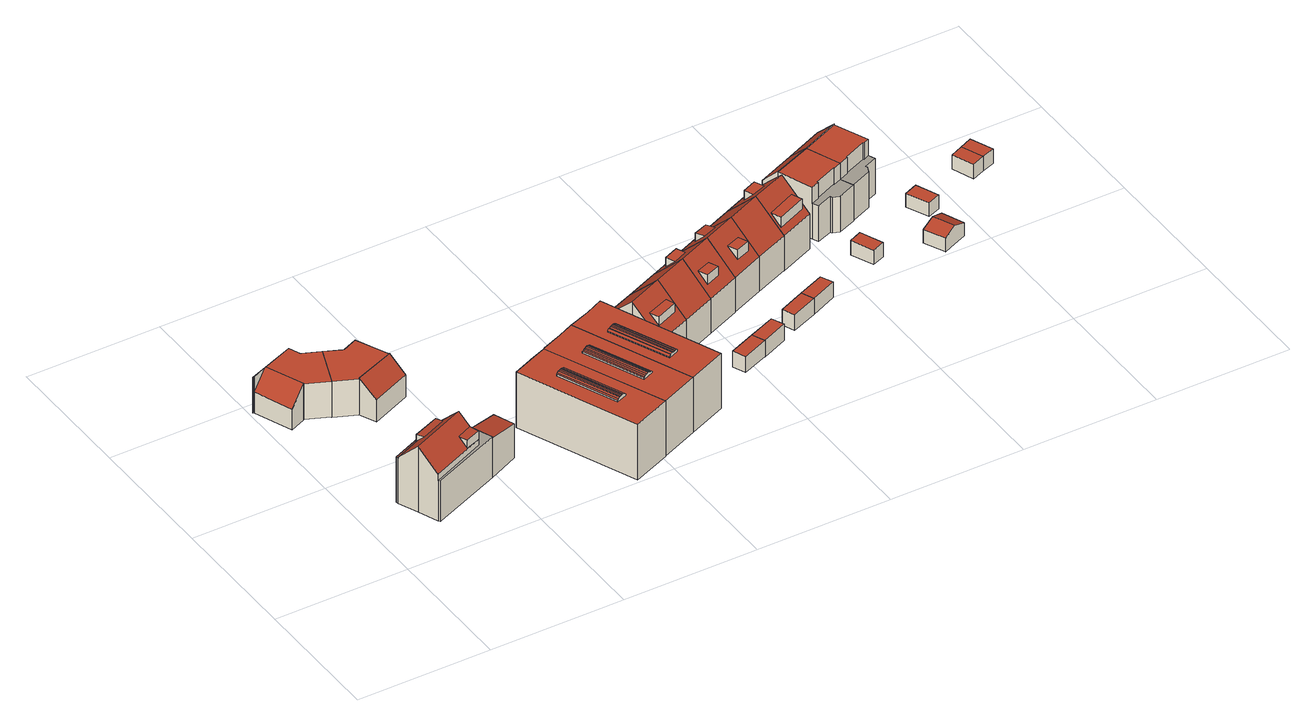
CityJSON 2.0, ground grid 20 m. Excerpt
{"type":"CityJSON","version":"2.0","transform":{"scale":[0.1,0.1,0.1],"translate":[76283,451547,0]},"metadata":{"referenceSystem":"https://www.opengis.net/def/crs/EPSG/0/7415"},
"CityObjects":{
"building1":{"type":"Building","attributes":{"Volume":299.88,"Dakoppervlakte":62.43,"Muuroppervlakte":161.75,"Vloeroppervlakte":56.24,"hoogte_Z_max_in_m_NAP":6.68,"GEB_DOEL":"woonfunctie","dateOfConstruction":"1982-01-01","measuredHeight":5.83},"geometry":[{"type":"Solid","lod":"2","boundaries":[[[[0,1,2,3,4,5,6,7,8]],[[9,10,11,12,13,14,15,16,17,18]],[[19,20,21,22,15]],[[0,10,9,1]],[[11,8,7,12]],[[7,6,13,12]],[[14,13,6,5,19]],[[17,3,2,18]],[[1,9,18,2]],[[17,21,20,4,3]],[[19,5,4,20]],[[14,19,15]],[[21,17,16,22]],[[22,16,15]],[[10,0,8,11]]]],"semantics":{"surfaces":[{"type":"GroundSurface"},{"type":"RoofSurface"},{"type":"WallSurface"}],"values":[[0,1,1,2,2,2,2,2,2,2,2,2,2,2,2]]}}]},
"building2":{"type":"Building","attributes":{"Volume":711.63,"Dakoppervlakte":91.84,"Muuroppervlakte":349.39,"Vloeroppervlakte":87.93,"hoogte_Z_max_in_m_NAP":10.93,"GEB_DOEL":"woonfunctie","dateOfConstruction":"1916-01-01","measuredHeight":10.58},"children":["building2-1"],"geometry":[{"type":"Solid","lod":"2","boundaries":[[[[23,24,25,26,27,28,29,30,31,32,33,34,35,36,37]],[[38,39,40,41,42,43,44]],[[41,45,46,47,42],[48,49,50,51]],[[52,53,54,55]],[[56,57,58,59]],[[60,61,62,63,64,65,66,67]],[[39,68,69,40]],[[23,37,42,47,55]],[[26,25,53,52]],[[24,54,53,25]],[[55,47,46,52]],[[32,59,58,33]],[[59,32,31,56]],[[57,56,31,30]],[[43,42,37,36,66]],[[66,36,35,67]],[[58,61,60,67,35,34,33]],[[58,57,62,61]],[[65,44,43,66]],[[41,40,44,65,64,63,29,28,27,26,52,46,45]],[[30,29,63,62,57]],[[23,55,54,24]],[[39,38,68]],[[38,44,69,68]],[[69,44,40]],[[70,71,49,48]],[[48,51,70]],[[71,70,51,50]],[[50,49,71]]]],"semantics":{"surfaces":[{"type":"GroundSurface"},{"type":"RoofSurface"},{"type":"OuterFloorSurface"},{"type":"WallSurface"}],"values":[[0,1,1,1,1,2,1,3,3,3,3,3,3,3,3,3,3,3,3,3,3,3,3,3,3,1,3,3,3]]}}]},
"building2-1":{"type":"BuildingInstallation","attributes":{"relationToConstruction":"outside"},"parents":["building2"],"geometry":[{"type":"MultiSurface","lod":"2","boundaries":[[[70,71,49,48]],[[48,51,70]],[[71,70,51,50]],[[50,49,71]]],"semantics":{"surfaces":[{"type":"RoofSurface"},{"type":"WallSurface"}],"values":[0,1,1,1]}}]},
"building3":{"type":"Building","attributes":{"Volume":329.71,"Dakoppervlakte":66.83,"Muuroppervlakte":166.02,"Vloeroppervlakte":60.4,"hoogte_Z_max_in_m_NAP":6.64,"GEB_DOEL":"woonfunctie","dateOfConstruction":"1982-01-01","measuredHeight":5.92},"geometry":[{"type":"Solid","lod":"2","boundaries":[[[[72,73,74,75,76,77,78,79,80]],[[10,9,81,82,83,84,85]],[[86,87,88,89]],[[10,80,79,9]],[[83,82,75,74]],[[74,73,84,83]],[[85,84,73,72]],[[10,85,72,80]],[[86,89,76,75,82]],[[87,81,78,77,88]],[[77,76,89,88]],[[81,87,86,82]],[[78,81,9,79]]]],"semantics":{"surfaces":[{"type":"GroundSurface"},{"type":"RoofSurface"},{"type":"WallSurface"}],"values":[[0,1,1,2,2,2,2,2,2,2,2,2,2]]}}]},
"building4":{"type":"Building","attributes":{"Volume":1039.53,"Dakoppervlakte":116.33,"Muuroppervlakte":454.68,"Vloeroppervlakte":115.23,"hoogte_Z_max_in_m_NAP":9.93,"GEB_DOEL":"industriefunctie","dateOfConstruction":"2006-01-01","measuredHeight":9.45},"geometry":[{"type":"Solid","lod":"2","boundaries":[[[[90,91,92,93,94,95]],[[96,97,98,99,100,101],[102,103,104,105,106]],[[107,108,109,110]],[[111,112,108,107]],[[113,114,112,111]],[[115,116,114,113]],[[117,118,116,115]],[[119,120,121,122]],[[109,119,122,110]],[[123,124,118,117]],[[91,96,101,100,93,92]],[[91,90,97,96]],[[97,90,95,98]],[[95,94,99,98]],[[120,119,109,108,103,102]],[[120,102,106,121]],[[105,123,117,115,113,111,107,110,122,121,106]],[[123,105,104,124]],[[114,116,118,124,104,103,108,112]],[[100,99,94,93]]]],"semantics":{"surfaces":[{"type":"GroundSurface"},{"type":"RoofSurface"},{"type":"WallSurface"}],"values":[[0,1,1,1,1,1,1,1,1,1,2,2,2,2,2,2,2,2,2,2]]}}]},
"building5":{"type":"Building","attributes":{"Volume":1032.39,"Dakoppervlakte":116.36,"Muuroppervlakte":450.85,"Vloeroppervlakte":115.48,"hoogte_Z_max_in_m_NAP":9.86,"GEB_DOEL":"industriefunctie","dateOfConstruction":"2006-01-01","measuredHeight":9.31},"geometry":[{"type":"Solid","lod":"2","boundaries":[[[[125,126,127,128,129,130,131]],[[132,133,134,135,98,97,136],[137,138,139,140]],[[141,142,143,144]],[[145,141,144,146]],[[147,148,149,150]],[[151,152,148,147]],[[152,151,153,154]],[[155,156,145,146]],[[157,156,155,158]],[[149,157,158,150]],[[126,125,98,135]],[[125,131,97,98]],[[131,130,136,97]],[[130,129,132,136]],[[126,135,134,127]],[[142,139,138,143]],[[137,153,151,147,150,158,155,146,144,143,138]],[[153,137,140,154]],[[156,157,149,148,152,154,140,139,142,141,145]],[[132,129,128,127,134,133]]]],"semantics":{"surfaces":[{"type":"GroundSurface"},{"type":"RoofSurface"},{"type":"WallSurface"}],"values":[[0,1,1,1,1,1,1,1,1,1,2,2,2,2,2,2,2,2,2,2]]}}]},
"building6":{"type":"Building","attributes":{"Volume":1053.3,"Dakoppervlakte":118.91,"Muuroppervlakte":453.56,"Vloeroppervlakte":118.04,"hoogte_Z_max_in_m_NAP":9.9,"GEB_DOEL":"industriefunctie","dateOfConstruction":"2006-01-01","measuredHeight":9.33},"geometry":[{"type":"Solid","lod":"2","boundaries":[[[[159,160,130,129,161]],[[162,163,164,132,136],[165,166,167,168,169]],[[170,171,172,173]],[[171,170,174,175]],[[176,177,178,179]],[[180,179,178,181]],[[182,183,180,181]],[[184,185,186,187]],[[176,185,184,177]],[[172,183,182,173]],[[130,160,162,136]],[[160,159,163,162]],[[159,161,164,163]],[[161,129,132,164]],[[168,167,186,185,176,179,180,183,172,171]],[[186,167,166,187]],[[165,174,170,173,182,181,178,177,184,187,166]],[[174,165,169,175]],[[168,171,175,169]],[[129,130,136,132]]]],"semantics":{"surfaces":[{"type":"GroundSurface"},{"type":"RoofSurface"},{"type":"WallSurface"}],"values":[[0,1,1,1,1,1,1,1,1,1,2,2,2,2,2,2,2,2,2,2]]}}]},
"building7":{"type":"Building","attributes":{"Volume":394.01,"Dakoppervlakte":62.79,"Muuroppervlakte":202.34,"Vloeroppervlakte":49.93,"hoogte_Z_max_in_m_NAP":10.7,"GEB_DOEL":"woonfunctie","dateOfConstruction":"2004-01-01","measuredHeight":10.01},"children":["building7-1"],"geometry":[{"type":"Solid","lod":"2","boundaries":[[[[188,189,190,191,192,193]],[[194,195,196,197]],[[194,198,199,195],[200,201,202,203]],[[190,197,196,191]],[[197,190,189,194]],[[199,198,188,193]],[[189,188,198,194]],[[195,199,193,192,191,196]],[[202,204,205,203]],[[205,204,201,200]],[[200,203,205]],[[204,202,201]]]],"semantics":{"surfaces":[{"type":"GroundSurface"},{"type":"RoofSurface"},{"type":"WallSurface"}],"values":[[0,1,1,2,2,2,2,2,1,2,2,2]]}}]},
"building7-1":{"type":"BuildingInstallation","attributes":{"relationToConstruction":"outside"},"parents":["building7"],"geometry":[{"type":"MultiSurface","lod":"2","boundaries":[[[202,204,205,203]],[[205,204,201,200]],[[200,203,205]],[[204,202,201]]],"semantics":{"surfaces":[{"type":"RoofSurface"},{"type":"WallSurface"}],"values":[0,1,1,1]}}]},
"building8":{"type":"Building","attributes":{"Volume":375.9,"Dakoppervlakte":67.46,"Muuroppervlakte":200.01,"Vloeroppervlakte":48.08,"hoogte_Z_max_in_m_NAP":10.7,"GEB_DOEL":"woonfunctie","dateOfConstruction":"2004-01-01","measuredHeight":10.01},"geometry":[{"type":"Solid","lod":"2","boundaries":[[[[206,207,208,193,192,191]],[[209,195,199,210]],[[196,195,209,211]],[[191,196,211,206]],[[210,199,193,208]],[[207,209,210,208]],[[196,191,192,193,199,195]],[[207,206,211,209]]]],"semantics":{"surfaces":[{"type":"GroundSurface"},{"type":"RoofSurface"},{"type":"WallSurface"}],"values":[[0,1,1,2,2,2,2,2]]}}]},
"building9":{"type":"Building","attributes":{"Volume":21.02,"Dakoppervlakte":8.48,"Muuroppervlakte":30.88,"Vloeroppervlakte":8.48,"hoogte_Z_max_in_m_NAP":3.26,"GEB_DOEL":"onbekend","dateOfConstruction":"2004-01-01","measuredHeight":2.48},"geometry":[{"type":"Solid","lod":"2","boundaries":[[[[212,213,214,215]],[[216,217,218,219]],[[214,213,219,218]],[[213,212,216,219]],[[212,215,217,216]],[[215,214,218,217]]]],"semantics":{"surfaces":[{"type":"GroundSurface"},{"type":"RoofSurface"},{"type":"WallSurface"}],"values":[[0,1,2,2,2,2]]}}]},
"building10":{"type":"Building","attributes":{"Volume":377.76,"Dakoppervlakte":58.14,"Muuroppervlakte":198.36,"Vloeroppervlakte":48.06,"hoogte_Z_max_in_m_NAP":10.7,"GEB_DOEL":"woonfunctie","dateOfConstruction":"2004-01-01","measuredHeight":9.95},"children":["building10-1","building10-2"],"geometry":[{"type":"Solid","lod":"2","boundaries":[[[[220,221,222,208,207,206]],[[223,211,209,224],[225,226,227,228]],[[209,210,229,224],[230,231,232,233]],[[206,211,223,220]],[[211,206,207,209]],[[224,229,222,221,220,223]],[[229,210,208,222]],[[207,208,210,209]],[[228,234,235,225]],[[226,235,234,227]],[[226,225,235]],[[234,228,227]],[[230,233,236,237]],[[237,236,232,231]],[[231,230,237]],[[236,233,232]]]],"semantics":{"surfaces":[{"type":"GroundSurface"},{"type":"RoofSurface"},{"type":"WallSurface"}],"values":[[0,1,1,2,2,2,2,2,1,2,2,2,1,2,2,2]]}}]},
"building10-1":{"type":"BuildingInstallation","attributes":{"relationToConstruction":"outside"},"parents":["building10"],"geometry":[{"type":"MultiSurface","lod":"2","boundaries":[[[228,234,235,225]],[[226,235,234,227]],[[226,225,235]],[[234,228,227]]],"semantics":{"surfaces":[{"type":"RoofSurface"},{"type":"WallSurface"}],"values":[0,1,1,1]}}]},
"building10-2":{"type":"BuildingInstallation","attributes":{"relationToConstruction":"outside"},"parents":["building10"],"geometry":[{"type":"MultiSurface","lod":"2","boundaries":[[[230,233,236,237]],[[237,236,232,231]],[[231,230,237]],[[236,233,232]]],"semantics":{"surfaces":[{"type":"RoofSurface"},{"type":"WallSurface"}],"values":[0,1,1,1]}}]},
"building11":{"type":"Building","attributes":{"Volume":21.33,"Dakoppervlakte":8.48,"Muuroppervlakte":31.32,"Vloeroppervlakte":8.48,"hoogte_Z_max_in_m_NAP":3.26,"GEB_DOEL":"onbekend","dateOfConstruction":"2004-01-01","measuredHeight":2.52},"geometry":[{"type":"Solid","lod":"2","boundaries":[[[[238,239,240,241]],[[217,216,242,243]],[[238,241,216,217]],[[241,240,242,216]],[[242,240,239,243]],[[238,217,243,239]]]],"semantics":{"surfaces":[{"type":"GroundSurface"},{"type":"RoofSurface"},{"type":"WallSurface"}],"values":[[0,1,2,2,2,2]]}}]},
"building12":{"type":"Building","attributes":{"Volume":377.18,"Dakoppervlakte":58.04,"Muuroppervlakte":198.1,"Vloeroppervlakte":48.04,"hoogte_Z_max_in_m_NAP":10.7,"GEB_DOEL":"woonfunctie","dateOfConstruction":"2004-01-01","measuredHeight":9.94},"children":["building12-1","building12-2"],"geometry":[{"type":"Solid","lod":"2","boundaries":[[[[244,245,246,247,248,249]],[[224,229,250,251],[252,253,254,255]],[[251,256,223,224],[257,258,259,260]],[[250,229,247,246]],[[250,246,245,251]],[[223,249,248,247,229,224]],[[244,249,223,256]],[[245,244,256,251]],[[261,262,255,254]],[[261,253,252,262]],[[252,255,262]],[[261,254,253]],[[260,263,264,257]],[[263,260,259]],[[264,263,259,258]],[[264,258,257]]]],"semantics":{"surfaces":[{"type":"GroundSurface"},{"type":"RoofSurface"},{"type":"WallSurface"}],"values":[[0,1,1,2,2,2,2,2,1,2,2,2,1,2,2,2]]}}]},
"building12-1":{"type":"BuildingInstallation","attributes":{"relationToConstruction":"outside"},"parents":["building12"],"geometry":[{"type":"MultiSurface","lod":"2","boundaries":[[[261,262,255,254]],[[261,253,252,262]],[[252,255,262]],[[261,254,253]]],"semantics":{"surfaces":[{"type":"RoofSurface"},{"type":"WallSurface"}],"values":[0,1,1,1]}}]},
"building12-2":{"type":"BuildingInstallation","attributes":{"relationToConstruction":"outside"},"parents":["building12"],"geometry":[{"type":"MultiSurface","lod":"2","boundaries":[[[260,263,264,257]],[[263,260,259]],[[264,263,259,258]],[[264,258,257]]],"semantics":{"surfaces":[{"type":"RoofSurface"},{"type":"WallSurface"}],"values":[0,1,1,1]}}]},
"building13":{"type":"Building","attributes":{"Volume":21.06,"Dakoppervlakte":8.52,"Muuroppervlakte":30.89,"Vloeroppervlakte":8.52,"hoogte_Z_max_in_m_NAP":3.26,"GEB_DOEL":"onbekend","dateOfConstruction":"2004-01-01","measuredHeight":2.47},"geometry":[{"type":"Solid","lod":"2","boundaries":[[[[265,266,267,268]],[[269,270,271,272]],[[265,268,270,269]],[[268,267,271,270]],[[266,272,271,267]],[[266,265,269,272]]]],"semantics":{"surfaces":[{"type":"GroundSurface"},{"type":"RoofSurface"},{"type":"WallSurface"}],"values":[[0,1,2,2,2,2]]}}]},
"building14":{"type":"Building","attributes":{"Volume":372.45,"Dakoppervlakte":67.39,"Muuroppervlakte":198.04,"Vloeroppervlakte":48.03,"hoogte_Z_max_in_m_NAP":10.7,"GEB_DOEL":"woonfunctie","dateOfConstruction":"2004-01-01","measuredHeight":9.94},"geometry":[{"type":"Solid","lod":"2","boundaries":[[[[273,274,275,246,245,244]],[[276,256,251,277]],[[277,251,250,278]],[[278,250,246,275]],[[244,256,276,273]],[[256,244,245,251]],[[274,273,276,277,278,275]],[[245,246,250,251]]]],"semantics":{"surfaces":[{"type":"GroundSurface"},{"type":"RoofSurface"},{"type":"WallSurface"}],"values":[[0,1,1,2,2,2,2,2]]}}]},
"building15":{"type":"Building","attributes":{"Volume":21.32,"Dakoppervlakte":8.52,"Muuroppervlakte":31.28,"Vloeroppervlakte":8.52,"hoogte_Z_max_in_m_NAP":3.26,"GEB_DOEL":"onbekend","dateOfConstruction":"2004-01-01","measuredHeight":2.5},"geometry":[{"type":"Solid","lod":"2","boundaries":[[[[266,279,280,267]],[[272,271,281,282]],[[266,267,271,272]],[[267,280,281,271]],[[279,282,281,280]],[[279,266,272,282]]]],"semantics":{"surfaces":[{"type":"GroundSurface"},{"type":"RoofSurface"},{"type":"WallSurface"}],"values":[[0,1,2,2,2,2]]}}]},
"building16":{"type":"Building","attributes":{"Volume":398.44,"Dakoppervlakte":54.45,"Muuroppervlakte":202.27,"Vloeroppervlakte":49.81,"hoogte_Z_max_in_m_NAP":10.7,"GEB_DOEL":"woonfunctie","dateOfConstruction":"2004-01-01","measuredHeight":10.01},"children":["building16-1","building16-2"],"geometry":[{"type":"Solid","lod":"2","boundaries":[[[[283,284,285,286,287,288]],[[277,278,289,290],[291,292,293,294]],[[290,295,276,277],[296,297,298,299]],[[289,278,286,285]],[[284,290,289,285]],[[276,288,287,286,278,277]],[[288,276,295,283]],[[284,283,295,290]],[[294,300,301,291]],[[300,294,293]],[[293,292,301,300]],[[301,292,291]],[[302,303,296,299]],[[302,299,298]],[[303,302,298,297]],[[303,297,296]]]],"semantics":{"surfaces":[{"type":"GroundSurface"},{"type":"RoofSurface"},{"type":"WallSurface"}],"values":[[0,1,1,2,2,2,2,2,1,2,2,2,1,2,2,2]]}}]},
"building16-1":{"type":"BuildingInstallation","attributes":{"relationToConstruction":"outside"},"parents":["building16"],"geometry":[{"type":"MultiSurface","lod":"2","boundaries":[[[294,300,301,291]],[[300,294,293]],[[293,292,301,300]],[[301,292,291]]],"semantics":{"surfaces":[{"type":"RoofSurface"},{"type":"WallSurface"}],"values":[0,1,1,1]}}]},
"building16-2":{"type":"BuildingInstallation","attributes":{"relationToConstruction":"outside"},"parents":["building16"],"geometry":[{"type":"MultiSurface","lod":"2","boundaries":[[[302,303,296,299]],[[302,299,298]],[[303,302,298,297]],[[303,297,296]]],"semantics":{"surfaces":[{"type":"RoofSurface"},{"type":"WallSurface"}],"values":[0,1,1,1]}}]},
"building17":{"type":"Building","attributes":{"Volume":17.38,"Dakoppervlakte":7.38,"Muuroppervlakte":26.65,"Vloeroppervlakte":7.38,"hoogte_Z_max_in_m_NAP":3.05,"GEB_DOEL":"onbekend","dateOfConstruction":"1982-01-01","measuredHeight":2.36},"geometry":[{"type":"Solid","lod":"2","boundaries":[[[[304,305,306,307]],[[308,309,310,311]],[[307,309,308,304]],[[307,306,310,309]],[[305,311,310,306]],[[305,304,308,311]]]],"semantics":{"surfaces":[{"type":"GroundSurface"},{"type":"RoofSurface"},{"type":"WallSurface"}],"values":[[0,1,2,2,2,2]]}}]},
"building18":{"type":"Building","attributes":{"Volume":439.46,"Dakoppervlakte":54.81,"Muuroppervlakte":233.25,"Vloeroppervlakte":58.4,"hoogte_Z_max_in_m_NAP":9.12,"GEB_DOEL":"woonfunctie","dateOfConstruction":"1982-01-01","measuredHeight":8.43},"geometry":[{"type":"Solid","lod":"2","boundaries":[[[[312,313,314,315,316,317,318,319,320,321,322]],[[323,324,325,326,327,328,329,330,331,332,333]],[[334,335,336,337,338,339,340,341]],[[342,343,344,345]],[[334,341,320,319,333]],[[313,312,340,339,328]],[[323,333,319,318]],[[324,317,316,325]],[[326,325,316,315]],[[315,314,327,326]],[[313,328,327,314]],[[334,333,332,335]],[[335,332,331,336]],[[336,331,330,337]],[[329,338,337,330]],[[338,329,328,339]],[[312,322,342,345,340]],[[321,343,342,322]],[[341,344,343,321,320]],[[345,344,341,340]],[[323,318,317,324]]]],"semantics":{"surfaces":[{"type":"GroundSurface"},{"type":"OuterFloorSurface"},{"type":"RoofSurface"},{"type":"WallSurface"}],"values":[[0,1,2,2,3,3,3,3,3,3,3,3,3,3,3,3,3,3,3,3,3]]}}]},
"building19":{"type":"Building","attributes":{"Volume":439.67,"Dakoppervlakte":54.7,"Muuroppervlakte":232.71,"Vloeroppervlakte":58.89,"hoogte_Z_max_in_m_NAP":9.12,"GEB_DOEL":"woonfunctie","dateOfConstruction":"1982-01-01","measuredHeight":8.39},"geometry":[{"type":"Solid","lod":"2","boundaries":[[[[346,347,348,349,350,351,352,353,314,313,312,322]],[[354,355,356,328,327,357,358,359,360,361,362,363]],[[339,364,365,366,367,368,369,340]],[[345,370,371,342]],[[340,312,313,328,339]],[[368,362,348,347,369]],[[350,360,359,351]],[[348,362,361,349]],[[313,314,327,328]],[[327,314,353,352,358,357]],[[352,351,359,358]],[[328,356,364,339]],[[364,356,355,365]],[[365,355,354,366]],[[366,354,363,367]],[[363,362,368,367]],[[322,312,340,345,342]],[[347,346,371,370,369]],[[342,371,346,322]],[[370,345,340,369]],[[350,349,361,360]]]],"semantics":{"surfaces":[{"type":"GroundSurface"},{"type":"OuterFloorSurface"},{"type":"RoofSurface"},{"type":"WallSurface"}],"values":[[0,1,2,2,3,3,3,3,3,3,3,3,3,3,3,3,3,3,3,3,3]]}}]},
"building20":{"type":"Building","attributes":{"Volume":36.99,"Dakoppervlakte":15.24,"Muuroppervlakte":36.69,"Vloeroppervlakte":14.21,"hoogte_Z_max_in_m_NAP":3.67,"GEB_DOEL":"onbekend","dateOfConstruction":"1982-01-01","measuredHeight":3},"geometry":[{"type":"Solid","lod":"2","boundaries":[[[[372,373,374,375,376,377,378,379]],[[380,381,382,383,384]],[[385,386,387,381,380]],[[384,383,382,374,373,372]],[[387,386,385,378,377,376]],[[375,381,387,376]],[[384,372,379,378,385,380]],[[374,382,381,375]]]],"semantics":{"surfaces":[{"type":"GroundSurface"},{"type":"RoofSurface"},{"type":"WallSurface"}],"values":[[0,1,1,2,2,2,2,2]]}}]},
"building21":{"type":"Building","attributes":{"Volume":17.27,"Dakoppervlakte":7.54,"Muuroppervlakte":26.17,"Vloeroppervlakte":7.54,"hoogte_Z_max_in_m_NAP":3.05,"GEB_DOEL":"onbekend","dateOfConstruction":"1982-01-01","measuredHeight":2.29},"geometry":[{"type":"Solid","lod":"2","boundaries":[[[[388,389,390,391]],[[392,393,394,395]],[[390,389,394,393]],[[395,394,389,388]],[[391,392,395,388]],[[391,390,393,392]]]],"semantics":{"surfaces":[{"type":"GroundSurface"},{"type":"RoofSurface"},{"type":"WallSurface"}],"values":[[0,1,2,2,2,2]]}}]},
"building22":{"type":"Building","attributes":{"Volume":16.51,"Dakoppervlakte":7.11,"Muuroppervlakte":25.72,"Vloeroppervlakte":7.11,"hoogte_Z_max_in_m_NAP":3.05,"GEB_DOEL":"onbekend","dateOfConstruction":"1982-01-01","measuredHeight":2.32},"geometry":[{"type":"Solid","lod":"2","boundaries":[[[[396,397,398,399]],[[400,401,402,403]],[[396,399,403,402]],[[399,398,400,403]],[[397,401,400,398]],[[396,402,401,397]]]],"semantics":{"surfaces":[{"type":"GroundSurface"},{"type":"RoofSurface"},{"type":"WallSurface"}],"values":[[0,1,2,2,2,2]]}}]},
"building23":{"type":"Building","attributes":{"Volume":16.38,"Dakoppervlakte":7.11,"Muuroppervlakte":25.51,"Vloeroppervlakte":7.11,"hoogte_Z_max_in_m_NAP":3.05,"GEB_DOEL":"onbekend","dateOfConstruction":"1982-01-01","measuredHeight":2.3},"geometry":[{"type":"Solid","lod":"2","boundaries":[[[[404,405,398,397]],[[406,401,400,407]],[[397,401,406,404]],[[397,398,400,401]],[[405,407,400,398]],[[405,404,406,407]]]],"semantics":{"surfaces":[{"type":"GroundSurface"},{"type":"RoofSurface"},{"type":"WallSurface"}],"values":[[0,1,2,2,2,2]]}}]}
},
"vertices":[
[107,379,8],[84,319,8],[51,333,8],[50,332,8],[27,322,8],[4,378,8],[3,379,8],[74,407,8],[81,390,8],[84,319,65],[107,379,65],[81,390,65],[74,407,65],[3,379,65],[4,378,65],[25,387,65],[27,387,65],[50,332,65],[51,333,65],[4,378,42],[27,322,41],[50,332,67],[27,387,67],
[63,124,4],[62,128,4],[145,163,4],[146,160,4],[146,159,4],[158,131,4],[159,130,4],[181,139,4],[227,157,4],[239,127,4],[194,107,4],[91,64,4],[89,63,4],[87,66,4],[75,95,4],[147,93,78],[142,105,92],[165,115,92],[158,131,109],[75,95,109],[87,66,78],[170,102,78],[146,159,79],[146,160,78],[63,124,78],[143,146,90],[105,129,90],[100,140,79],[139,156,79],[146,160,76],[145,163,76],[62,128,76],[63,124,76],[227,157,59],[181,139,67],[194,107,67],[239,127,59],[91,64,69],[194,107,69],[181,139,69],[159,130,69],[165,115,69],[170,102,69],[87,66,69],[89,63,69],[147,93,91],[170,102,91],[139,156,89],[100,140,89],
[133,367,7],[155,377,7],[170,345,7],[177,329,7],[187,306,7],[128,281,7],[117,305,7],[84,319,7],[107,379,7],[117,305,65],[177,329,65],[170,345,65],[155,377,65],[133,367,65],[177,329,66],[117,305,66],[128,281,42],[187,306,42],
[404,27,5],[348,4,5],[275,178,5],[274,179,5],[310,194,5],[330,202,5],[348,4,94],[404,27,94],[330,202,94],[310,194,94],[274,179,94],[275,178,94],[314,145,94],[320,148,94],[330,152,94],[367,64,94],[351,57,94],[357,60,99],[320,148,99],[317,147,99],[355,59,99],[359,61,99],[322,149,99],[361,62,99],[324,150,99],[363,63,98],[326,151,98],[365,63,98],[328,151,98],[315,146,98],[314,145,97],[351,57,97],[353,58,98],[367,64,96],[330,152,96],
[330,202,6],[331,203,6],[363,216,6],[385,226,6],[386,226,6],[460,50,6],[404,27,6],[386,226,94],[385,226,94],[363,216,94],[331,203,94],[460,50,94],[421,87,94],[405,80,94],[367,169,94],[383,176,94],[369,169,97],[367,169,96],[405,80,96],[406,81,97],[371,170,98],[408,82,98],[417,85,98],[379,174,98],[377,173,99],[415,84,99],[419,86,97],[381,175,97],[421,87,96],[383,176,96],[411,83,98],[373,171,98],[375,172,99],[413,84,99],
[444,250,6],[517,74,6],[418,238,6],[517,74,94],[444,250,94],[418,238,94],[472,108,94],[456,101,94],[418,189,94],[432,196,94],[434,196,94],[470,107,98],[432,196,98],[430,195,98],[468,106,98],[472,108,97],[434,196,97],[422,191,98],[459,103,98],[462,103,99],[424,192,99],[426,193,99],[464,104,99],[466,105,99],[428,194,99],[458,102,98],[420,190,98],[418,189,96],[456,101,96],
[486,171,7],[469,212,7],[452,254,7],[504,275,7],[521,234,7],[538,193,7],[469,212,107],[521,234,107],[504,275,63],[452,254,63],[486,171,63],[538,193,63],[526,201,75],[494,187,75],[488,201,89],[521,214,89],[494,187,89],[526,201,89],
[553,296,7],[571,255,7],[588,214,7],[571,255,107],[588,214,63],[553,296,63],
[621,136,8],[582,120,8],[574,139,8],[613,155,8],[621,136,33],[613,155,33],[574,139,33],[582,120,33],
[603,317,7],[621,276,7],[638,235,7],[603,317,63],[621,276,107],[573,276,89],[567,289,75],[588,298,75],[594,285,89],[638,235,63],[608,251,89],[614,238,74],[593,229,74],[587,243,89],[588,298,89],[567,289,89],[593,229,89],[614,238,89],
[613,155,7],[652,171,7],[660,153,7],[621,136,7],[660,153,33],[652,171,33],
[653,338,8],[670,297,8],[687,256,8],[638,235,8],[621,276,8],[603,317,8],[687,256,63],[670,297,107],[674,262,74],[653,254,74],[647,268,89],[668,276,89],[653,338,63],[633,301,89],[627,315,74],[648,323,74],[654,310,89],[653,254,89],[674,262,89],[648,323,87],[627,315,87],
[674,180,8],[713,197,8],[721,178,8],[682,162,8],[674,180,33],[682,162,33],[721,178,33],[713,197,33],
[703,359,8],[720,318,8],[737,277,8],[703,359,63],[720,318,107],[737,277,63],
[752,213,8],[760,195,8],[760,195,33],[752,213,33],
[754,381,7],[772,339,7],[789,299,7],[737,277,7],[720,318,7],[703,359,7],[789,299,63],[772,339,107],[775,319,87],[781,304,71],[738,285,71],[732,300,87],[754,381,63],[732,343,89],[726,356,74],[747,365,74],[753,351,89],[738,285,87],[781,304,87],[747,365,89],[726,356,89],
[846,269,7],[860,235,7],[841,228,7],[827,261,7],[846,269,30],[827,261,30],[841,228,30],[860,235,30],
[840,388,7],[860,339,7],[868,320,7],[841,309,7],[831,312,7],[830,315,7],[807,306,7],[803,315,7],[783,365,7],[773,388,7],[830,412,7],[807,306,64],[830,315,64],[831,312,64],[841,309,64],[868,320,64],[860,339,64],[848,334,64],[848,335,64],[814,321,64],[815,320,64],[803,315,64],[803,315,90],[815,320,90],[814,321,90],[848,335,90],[848,334,90],[860,339,90],[840,388,90],[783,365,90],[830,412,66],[773,388,66],[783,365,91],[840,388,91],
[886,436,7],[896,412,7],[917,363,7],[921,353,7],[902,345,7],[903,343,7],[899,333,7],[870,321,7],[907,360,64],[874,346,64],[874,345,64],[870,321,64],[899,333,64],[903,343,64],[902,345,64],[921,353,64],[917,363,64],[908,359,64],[874,345,90],[874,346,90],[907,360,90],[908,359,90],[917,363,90],[896,412,90],[896,412,91],[886,436,66],
[933,202,7],[933,203,7],[919,233,7],[938,241,7],[957,250,7],[971,219,7],[971,218,7],[952,210,7],[952,210,37],[938,241,37],[919,233,29],[933,203,29],[933,202,29],[971,218,28],[971,219,28],[957,250,29],
[954,275,8],[939,308,8],[959,316,8],[973,283,8],[973,283,30],[959,316,30],[939,308,30],[954,275,30],
[1032,346,7],[1051,354,7],[1064,322,7],[1045,314,7],[1064,322,30],[1051,354,30],[1032,346,30],[1045,314,30],
[1069,362,7],[1083,329,7],[1069,362,30],[1083,329,30]
]}
